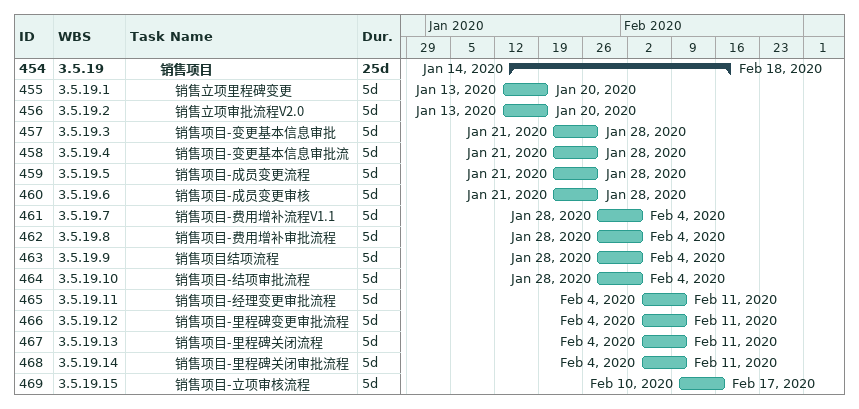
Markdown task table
| ID | WBS | Task | Duration | Start | Finish |
|---|---|---|---|---|---|
| 454 | 3.5.19 | **销售项目** | 25d | 2020-01-14 | 2020-02-18 |
| 455 | 3.5.19.1 | 销售立项里程碑变更 | 5d | 2020-01-13 | 2020-01-20 |
| 456 | 3.5.19.2 | 销售立项审批流程V2.0 | 5d | 2020-01-13 | 2020-01-20 |
| 457 | 3.5.19.3 | 销售项目-变更基本信息审批 | 5d | 2020-01-21 | 2020-01-28 |
| 458 | 3.5.19.4 | 销售项目-变更基本信息审批流 | 5d | 2020-01-21 | 2020-01-28 |
| 459 | 3.5.19.5 | 销售项目-成员变更流程 | 5d | 2020-01-21 | 2020-01-28 |
| 460 | 3.5.19.6 | 销售项目-成员变更审核 | 5d | 2020-01-21 | 2020-01-28 |
| 461 | 3.5.19.7 | 销售项目-费用增补流程V1.1 | 5d | 2020-01-28 | 2020-02-04 |
| 462 | 3.5.19.8 | 销售项目-费用增补审批流程 | 5d | 2020-01-28 | 2020-02-04 |
| 463 | 3.5.19.9 | 销售项目结项流程 | 5d | 2020-01-28 | 2020-02-04 |
| 464 | 3.5.19.10 | 销售项目-结项审批流程 | 5d | 2020-01-28 | 2020-02-04 |
| 465 | 3.5.19.11 | 销售项目-经理变更审批流程 | 5d | 2020-02-04 | 2020-02-11 |
| 466 | 3.5.19.12 | 销售项目-里程碑变更审批流程 | 5d | 2020-02-04 | 2020-02-11 |
| 467 | 3.5.19.13 | 销售项目-里程碑关闭流程 | 5d | 2020-02-04 | 2020-02-11 |
| 468 | 3.5.19.14 | 销售项目-里程碑关闭审批流程 | 5d | 2020-02-04 | 2020-02-11 |
| 469 | 3.5.19.15 | 销售项目-立项审核流程 | 5d | 2020-02-10 | 2020-02-17 |
